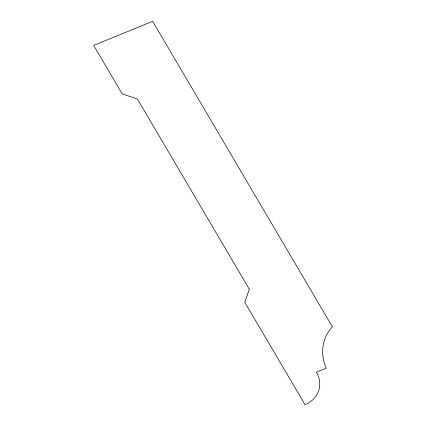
<?xml version="1.0" encoding="UTF-8"?>
<svg xmlns="http://www.w3.org/2000/svg" width="426" height="426" viewBox="0 0 426 426"><rect width="100%" height="100%" fill="white"/><g stroke="black" fill="none" stroke-linecap="round" stroke-linejoin="round"><path stroke-width="0.64" d="M249.316 289.254L244.769 302.252L305.032 404.7A28.148 24.33 14.9 0 0 316.411 372.202L326.247 368.186A49.336 42.643 14.9 0 1 332.339 326.71L152.673 21.3L93.661 45.396L122.225 93.949L137.342 98.912L249.316 289.254"/></g></svg>
